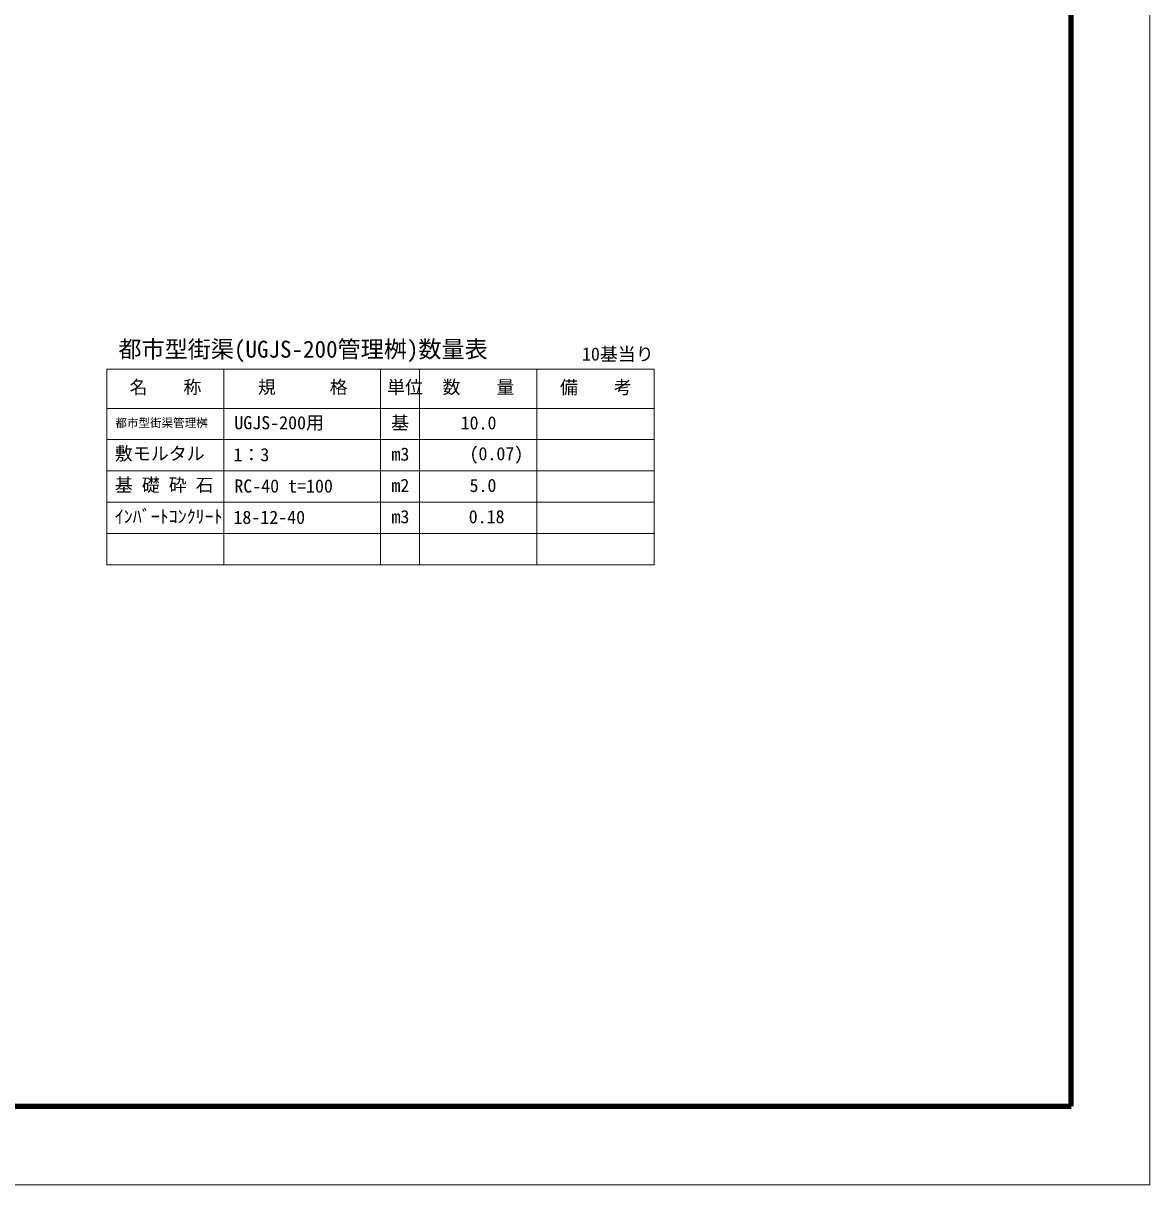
# Model space of a CAD drawing. Units: millimetres on the paper. Extents: x 0 to 841, y 0 to 594.
# Drawn here: x 552.9 to 841, y 0 to 297 of the extents above; entities that cross this region are included whole.
import ezdxf
from ezdxf.enums import TextEntityAlignment as Align

# ---------------------------------------------------------------- set-up
doc = ezdxf.new("R2010")
doc.units = ezdxf.units.MM
for name, color, linetype, lineweight in [('D-BMK-HTXT', 7, 'Continuous', 13), ('D-TTL-LINE（区切線）', 7, 'Continuous', 18), ('D-TTL（外枠）', 2, 'Continuous', 140)]:
    doc.layers.add(name, color=color, linetype=linetype, lineweight=lineweight)
doc.styles.add('ＭＳ ゴシック', font='')
doc.styles.get('ＭＳ ゴシック').set_extended_font_data('MS Gothic')

msp = doc.modelspace()

# ---------------------------------------------------------------- linework, layer by layer
at = {"layer": 'D-BMK-HTXT'}
for p, q in [((574.26, 208.529), (574.26, 158.529)), ((574.26, 208.529), (714.26, 208.529)), ((604.26, 208.529), (604.26, 158.529)), ((644.26, 208.529), (644.26, 158.529)), ((654.26, 208.529), (654.26, 158.529)), ((684.26, 208.529), (684.26, 158.529)), ((714.26, 208.529), (714.26, 158.529)), ((574.26, 198.529), (714.26, 198.529)), ((574.26, 190.529), (714.26, 190.529)), ((574.26, 182.529), (714.26, 182.529)), ((574.26, 174.529), (714.26, 174.529)), ((574.26, 166.529), (714.26, 166.529)), ((574.26, 158.529), (714.26, 158.529))]:
    msp.add_line(p, q, dxfattribs=at)
at = {"layer": 'D-TTL-LINE（区切線）'}
for p, q in [((841, 0), (841, 594)), ((0, 0), (841, 0))]:
    msp.add_line(p, q, dxfattribs=at)
at = {"layer": 'D-TTL（外枠）'}
for p, q in [((820.9, 20.1), (820.9, 573.9)), ((20.1, 20.1), (820.9, 20.1))]:
    msp.add_line(p, q, dxfattribs=at)

# ---------------------------------------------------------------- texts
at = {"layer": 'D-BMK-HTXT', "style": 'ＭＳ ゴシック'}
for s, height, p in [('都市型街渠(UGJS-200管理桝)数量表', 4.33, (577.272, 210.192)), ('10基当り', 3.367, (695.8, 209.725)), ('名\u3000\u3000称', 3.367, (580.096, 201.247)), ('規\u3000\u3000\u3000格', 3.367, (612.9, 201.265)), ('単位', 3.367, (645.965, 201.229)), ('数\u3000\u3000量', 3.367, (660.15, 201.265)), ('備\u3000\u3000考', 3.367, (690.167, 201.225)), ('都市型街渠管理桝', 2.165, (576.488, 193.056)), ('UGJS-200用', 3.367, (606.908, 192.166)), ('基', 3.367, (646.977, 192.167)), ('10.0', 3.367, (664.774, 192.131)), ('敷モルタル', 3.367, (576.366, 184.274)), ('1：3', 3.367, (606.677, 183.979)), ('m3', 3.367, (647.084, 184.131)), ('(0.07)', 3.367, (667.046, 184.248)), ('基 礎 砕 石', 3.367, (576.366, 176.238)), ('RC-40 t=100', 3.367, (606.909, 175.979)), ('m2', 3.367, (647.075, 176.131)), ('5.0', 3.367, (667.05, 176.131)), ('ｲﾝﾊﾞｰﾄｺﾝｸﾘｰﾄ', 3.367, (576.348, 168.203)), ('18-12-40', 3.367, (606.677, 167.979)), ('m3', 3.367, (647.084, 168.131)), ('0.18', 3.367, (666.843, 168.131))]:
    msp.add_text(s, height=height, dxfattribs=at).set_placement(p, align=Align.BOTTOM_LEFT)

doc.saveas('drawing.dxf')
